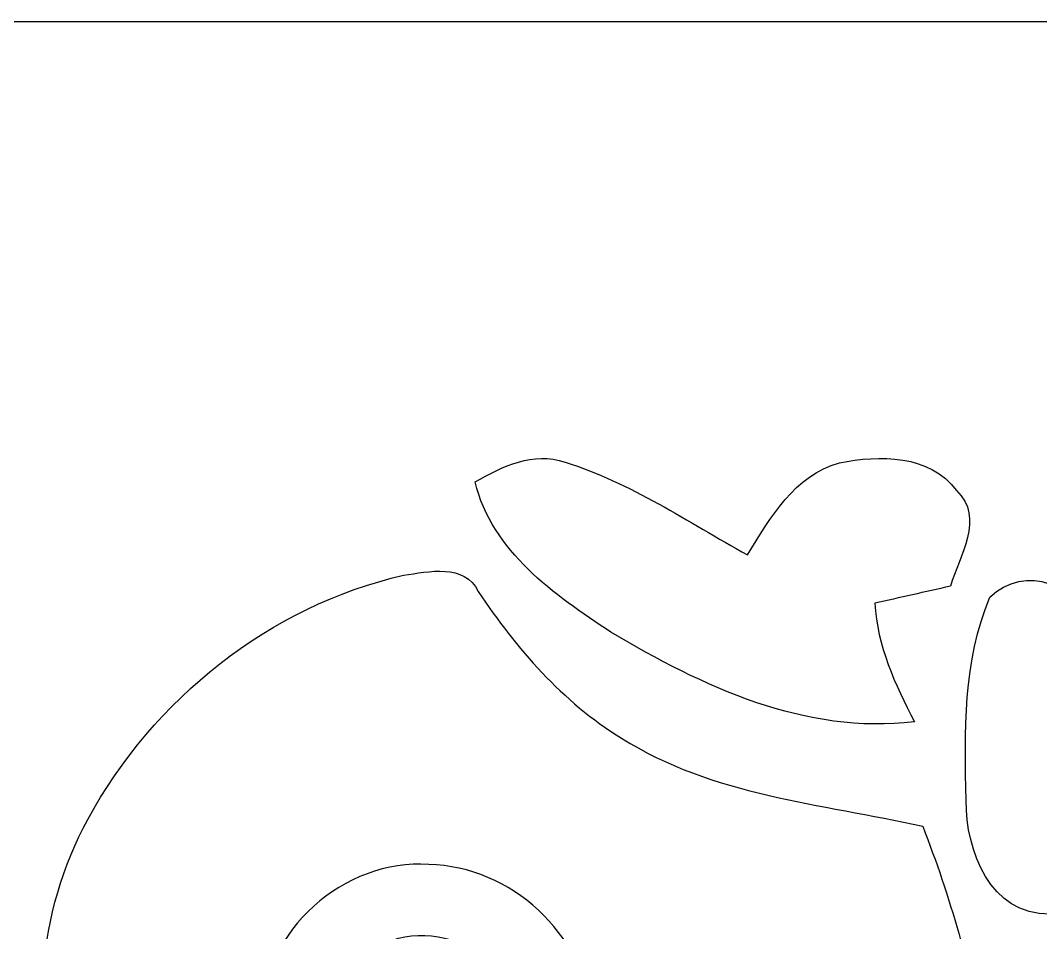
# Model space of a CAD drawing. Header units: centimetres. Extents: x -9.1 to 9.5, y -12.2 to 12.2.
# Drawn here: x -2.268 to 0.227, y 10.013 to 12.243 of the extents above; entities that cross this region are included whole.
import ezdxf

# ---------------------------------------------------------------- set-up
doc = ezdxf.new("R2010")
doc.units = ezdxf.units.CM
doc.header["$MEASUREMENT"] = 0
doc.layers.add('Camada 1', color=7, linetype='Continuous')

msp = doc.modelspace()

# ---------------------------------------------------------------- linework, layer by layer
at = {"layer": 'Camada 1', "color": 156}
for points, knots in [([(-9.11542, 12.23926), (-3.26672, 12.24068), (2.58234, 12.23926), (8.43138, 12.23962), (8.43138, 12.23962), (8.77958, 12.23821), (9.12777, 12.24315), (9.47632, 12.23644), (9.47632, 12.23644), (9.47454, 4.10316), (9.47525, -4.03014), (9.47596, -12.16342), (9.47596, -12.16342), (3.27871, -12.16483), (-2.91818, -12.16306), (-9.11542, -12.16413), (-9.11542, -12.16413), (-9.11824, -4.02978), (-9.11789, 4.10457), (-9.11542, 12.23926)], [0, 0, 0, 0, 0.1666667, 0.1666667, 0.1666667, 0.1666667, 0.3333333, 0.3333333, 0.3333333, 0.3333333, 0.5, 0.5, 0.5, 0.5, 0.6666667, 0.6666667, 0.6666667, 0.6666667, 1, 1, 1, 1]), ([(-1.15605, 11.11462), (-1.15605, 11.11462), (-1.15605, 11.11462), (-1.15605, 11.11462), (-1.15605, 11.11462), (-1.11441, 10.94457), (-0.96202, 10.83803), (-0.82373, 10.74737), (-0.82373, 10.74737), (-0.60113, 10.61473), (-0.34748, 10.49478), (-0.08113, 10.52829), (-0.08113, 10.52829), (-0.12912, 10.61931), (-0.1718, 10.71386), (-0.1785, 10.81792), (-0.1785, 10.81792), (-0.11711, 10.83168), (-0.05503, 10.84544), (0.00669, 10.85956), (0.00669, 10.85956), (0.02928, 10.93293), (0.09136, 11.02642), (0.02187, 11.09345), (0.02187, 11.09345), (-0.04375, 11.1827), (-0.16722, 11.18022), (-0.26458, 11.16153), (-0.26458, 11.16153), (-0.37465, 11.13119), (-0.43356, 11.02642), (-0.48965, 10.93646), (-0.48965, 10.93646), (-0.6357, 11.01619), (-0.77505, 11.1132), (-0.93556, 11.16259), (-0.93556, 11.16259), (-1.01389, 11.19046), (-1.08902, 11.15201), (-1.15605, 11.11462)], [0, 0, 0, 0, 0.0909091, 0.0909091, 0.0909091, 0.0909091, 0.1818182, 0.1818182, 0.1818182, 0.1818182, 0.2727273, 0.2727273, 0.2727273, 0.2727273, 0.3636364, 0.3636364, 0.3636364, 0.3636364, 0.4545455, 0.4545455, 0.4545455, 0.4545455, 0.5454545, 0.5454545, 0.5454545, 0.5454545, 0.6363636, 0.6363636, 0.6363636, 0.6363636, 0.7272727, 0.7272727, 0.7272727, 0.7272727, 0.8181818, 0.8181818, 0.8181818, 0.8181818, 1, 1, 1, 1]), ([(-2.10326, 10.28911), (-2.10326, 10.28911), (-2.10326, 10.28911), (-2.10326, 10.28911), (-2.10326, 10.28911), (-2.22462, 10.06475), (-2.2606, 9.77441), (-2.13006, 9.54617), (-2.13006, 9.54617), (-2.01612, 9.33097), (-1.766, 9.18527), (-1.52082, 9.22266), (-1.52082, 9.22266), (-1.24388, 9.24877), (-0.98565, 9.51123), (-1.03399, 9.80016), (-1.03399, 9.80016), (-1.0555, 9.98255), (-1.31409, 10.07674), (-1.44285, 9.94163), (-1.44285, 9.94163), (-1.52259, 9.86367), (-1.42309, 9.77229), (-1.39206, 9.6961), (-1.39206, 9.6961), (-1.43756, 9.65588), (-1.47954, 9.59167), (-1.54939, 9.61425), (-1.54939, 9.61425), (-1.6122, 9.65905), (-1.67216, 9.72572), (-1.67286, 9.80722), (-1.67286, 9.80722), (-1.67993, 10.01747), (-1.47425, 10.19351), (-1.26929, 10.17905), (-1.26929, 10.17905), (-1.06856, 10.17481), (-0.88723, 10.00971), (-0.87241, 9.80757), (-0.87241, 9.80757), (-0.85583, 9.52287), (-1.05516, 9.25371), (-1.31514, 9.1507), (-1.31514, 9.1507), (-1.48907, 9.08015), (-1.67886, 9.11859), (-1.86019, 9.11506), (-1.86019, 9.11506), (-1.78469, 8.96902), (-1.65169, 8.82438), (-1.69474, 8.64622), (-1.69474, 8.64622), (-1.72225, 8.43068), (-1.99918, 8.255), (-2.18934, 8.3954), (-2.18934, 8.3954), (-2.25212, 8.46666), (-2.22815, 8.55944), (-2.20415, 8.64129), (-2.20415, 8.64129), (-2.09868, 8.62647), (-2.00025, 8.57037), (-1.89089, 8.58448), (-1.89089, 8.58448), (-1.87113, 8.71113), (-1.87218, 8.86601), (-1.99284, 8.94397), (-1.99284, 8.94397), (-2.14347, 9.03464), (-2.31281, 8.92457), (-2.43804, 8.83814), (-2.43804, 8.83814), (-2.57281, 8.89035), (-2.73861, 8.92492), (-2.8575, 8.81838), (-2.8575, 8.81838), (-2.96228, 8.74888), (-2.9605, 8.61589), (-2.95804, 8.50441), (-2.95804, 8.50441), (-2.84056, 8.51534), (-2.72415, 8.53828), (-2.60631, 8.54886), (-2.60631, 8.54886), (-2.59891, 8.43808), (-2.59574, 8.32026), (-2.53434, 8.22325), (-2.53434, 8.22325), (-2.39854, 8.01758), (-2.1477, 7.91033), (-1.90534, 7.91915), (-1.90534, 7.91915), (-1.63125, 7.9262), (-1.36489, 8.01934), (-1.12535, 8.14881), (-1.12535, 8.14881), (-1.00824, 8.19326), (-1.04034, 8.4261), (-0.8844, 8.3827), (-0.8844, 8.3827), (-0.80926, 8.38941), (-0.69356, 8.29415), (-0.65051, 8.38905), (-0.65051, 8.38905), (-0.69744, 8.53792), (-0.79375, 8.6868), (-0.7507, 8.84837), (-0.7507, 8.84837), (-0.67663, 8.90763), (-0.56727, 8.88929), (-0.47766, 8.91011), (-0.47766, 8.91011), (-0.47659, 8.98383), (-0.4826, 9.05862), (-0.47096, 9.13165), (-0.47096, 9.13165), (-0.40252, 9.2456), (-0.24835, 9.17998), (-0.14111, 9.1888), (-0.14111, 9.1888), (-0.15309, 9.32285), (-0.1644, 9.45727), (-0.15309, 9.59167), (-0.15309, 9.59167), (-0.07301, 9.64352), (0.0074, 9.69433), (0.0896, 9.74266), (0.0896, 9.74266), (0.05644, 9.92363), (0.00599, 10.10108), (-0.06103, 10.27253), (-0.06103, 10.27253), (-0.31009, 10.32827), (-0.57714, 10.34768), (-0.79762, 10.48808), (-0.79762, 10.48808), (-0.94262, 10.57627), (-1.05445, 10.70715), (-1.14828, 10.8465), (-1.14828, 10.8465), (-1.1818, 10.91635), (-1.26965, 10.89518), (-1.33068, 10.88636), (-1.33068, 10.88636), (-1.6584, 10.81193), (-1.9438, 10.58298), (-2.10326, 10.28911)], [0, 0, 0, 0, 0.0263158, 0.0263158, 0.0263158, 0.0263158, 0.0526316, 0.0526316, 0.0526316, 0.0526316, 0.0789474, 0.0789474, 0.0789474, 0.0789474, 0.1052632, 0.1052632, 0.1052632, 0.1052632, 0.1315789, 0.1315789, 0.1315789, 0.1315789, 0.1578947, 0.1578947, 0.1578947, 0.1578947, 0.1842105, 0.1842105, 0.1842105, 0.1842105, 0.2105263, 0.2105263, 0.2105263, 0.2105263, 0.2368421, 0.2368421, 0.2368421, 0.2368421, 0.2631579, 0.2631579, 0.2631579, 0.2631579, 0.2894737, 0.2894737, 0.2894737, 0.2894737, 0.3157895, 0.3157895, 0.3157895, 0.3157895, 0.3421053, 0.3421053, 0.3421053, 0.3421053, 0.3684211, 0.3684211, 0.3684211, 0.3684211, 0.3947368, 0.3947368, 0.3947368, 0.3947368, 0.4210526, 0.4210526, 0.4210526, 0.4210526, 0.4473684, 0.4473684, 0.4473684, 0.4473684, 0.4736842, 0.4736842, 0.4736842, 0.4736842, 0.5, 0.5, 0.5, 0.5, 0.5263158, 0.5263158, 0.5263158, 0.5263158, 0.5526316, 0.5526316, 0.5526316, 0.5526316, 0.5789474, 0.5789474, 0.5789474, 0.5789474, 0.6052632, 0.6052632, 0.6052632, 0.6052632, 0.6315789, 0.6315789, 0.6315789, 0.6315789, 0.6578947, 0.6578947, 0.6578947, 0.6578947, 0.6842105, 0.6842105, 0.6842105, 0.6842105, 0.7105263, 0.7105263, 0.7105263, 0.7105263, 0.7368421, 0.7368421, 0.7368421, 0.7368421, 0.7631579, 0.7631579, 0.7631579, 0.7631579, 0.7894737, 0.7894737, 0.7894737, 0.7894737, 0.8157895, 0.8157895, 0.8157895, 0.8157895, 0.8421053, 0.8421053, 0.8421053, 0.8421053, 0.8684211, 0.8684211, 0.8684211, 0.8684211, 0.8947368, 0.8947368, 0.8947368, 0.8947368, 0.9210526, 0.9210526, 0.9210526, 0.9210526, 0.9473684, 0.9473684, 0.9473684, 0.9473684, 1, 1, 1, 1]), ([(0.10337, 10.83239), (0.10337, 10.83239), (0.10337, 10.83239), (0.10337, 10.83239), (0.10337, 10.83239), (0.03668, 10.67681), (0.04197, 10.50183), (0.04514, 10.33568), (0.04514, 10.33568), (0.04444, 10.21221), (0.10407, 10.05628), (0.25011, 10.05769), (0.25011, 10.05769), (0.4064, 10.25031), (0.33619, 10.51772), (0.33055, 10.74455), (0.33055, 10.74455), (0.33267, 10.86731), (0.18591, 10.91529), (0.10337, 10.83239)], [0, 0, 0, 0, 0.1666667, 0.1666667, 0.1666667, 0.1666667, 0.3333333, 0.3333333, 0.3333333, 0.3333333, 0.5, 0.5, 0.5, 0.5, 0.6666667, 0.6666667, 0.6666667, 0.6666667, 1, 1, 1, 1])]:
    msp.add_open_spline(points, degree=3, knots=knots, dxfattribs=at)

doc.saveas('drawing.dxf')
